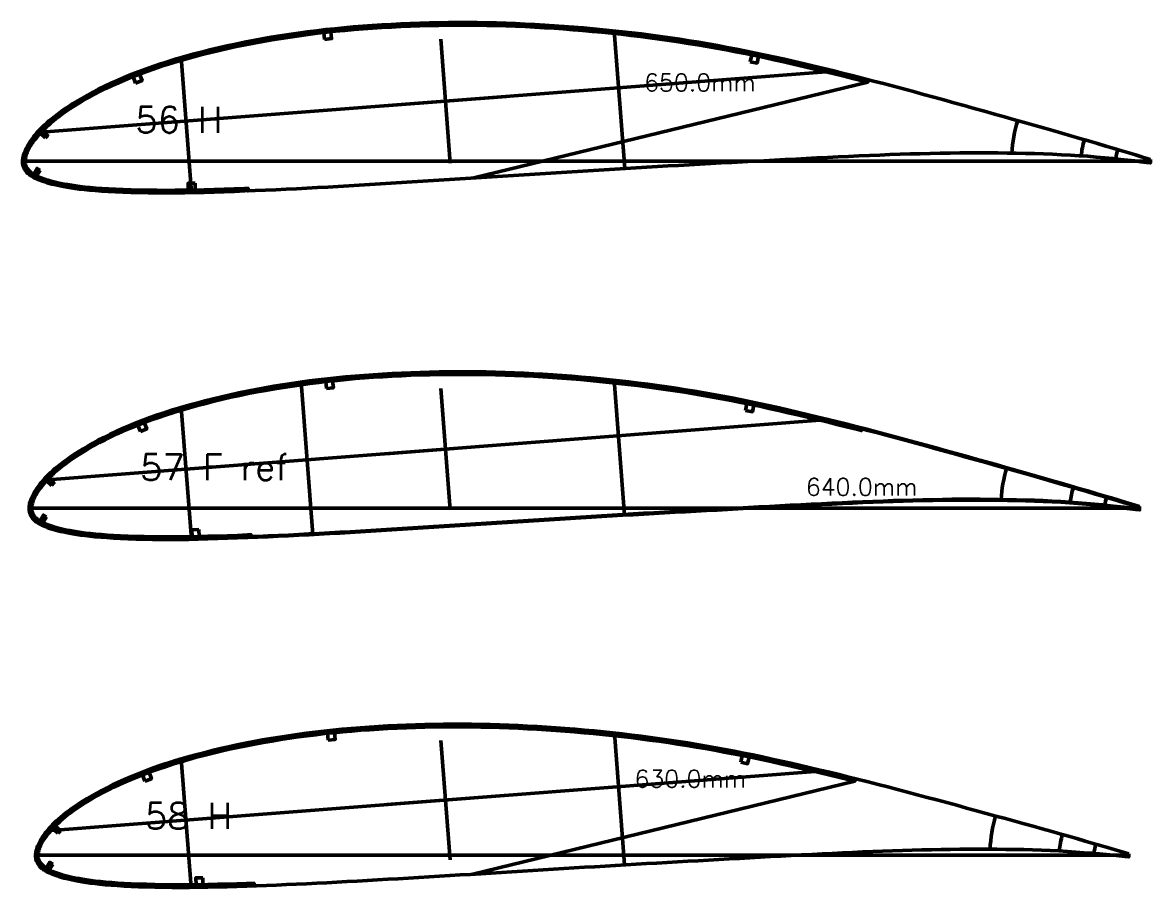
# Model space of a CAD drawing. Header units: metres. Extents: x -405 to 675, y -15418 to 133.
# Drawn here: x -244 to 406, y -11419 to -10920 of the extents above; entities that cross this region are included whole.
import ezdxf
from ezdxf.enums import TextEntityAlignment as Align

# ---------------------------------------------------------------- set-up
doc = ezdxf.new("R2010")
doc.units = ezdxf.units.M
for name, color, linetype, lineweight in [('FoilLayer', 7, 'Continuous', 50), ('RefFoilLayer', 7, 'Continuous', 50), ('StringerLayer', 7, 'Continuous', 50), ('SubLayer', 7, 'Continuous', 50), ('TextLayer', 7, 'Continuous', 50)]:
    doc.layers.add(name, color=color, linetype=linetype, lineweight=lineweight)
doc.styles.add('MSゴシック', font='romans')

msp = doc.modelspace()

# ---------------------------------------------------------------- linework, layer by layer
at = {"layer": 'FoilLayer'}
for p, q in [((243.37, -10954.5), (16.25, -11009.65)), ((235.89, -11357.31), (15.75, -11410.89))]:
    msp.add_line(p, q, dxfattribs=at)
for points in [[(406.25, -10999.02), (404.26, -10998.39), (401.06, -10997.42), (397.6, -10996.35), (393.83, -10995.21), (389.71, -10993.99), (385.28, -10992.68), (380.59, -10991.28), (375.69, -10989.83), (370.64, -10988.34), (365.54, -10986.85), (360.41, -10985.39), (355.21, -10983.87), (349.94, -10982.32), (344.58, -10980.79), (339.13, -10979.23), (333.6, -10977.68), (327.96, -10976.09), (322.23, -10974.48), (316.44, -10972.85), (310.6, -10971.22), (304.75, -10969.58), (298.89, -10967.94), (293.04, -10966.32), (287.18, -10964.7), (281.34, -10963.09), (275.5, -10961.49), (269.69, -10959.91), (263.9, -10958.35), (258.12, -10956.81), (252.35, -10955.29), (246.6, -10953.78), (243.75, -10953.05), (243.37, -10954.5), (240.49, -10953.75), (234.77, -10952.3), (229.06, -10950.86), (223.35, -10949.45), (217.65, -10948.07), (211.95, -10946.7), (206.26, -10945.35), (200.62, -10944.03), (195.02, -10942.74), (189.45, -10941.5), (183.91, -10940.29), (178.4, -10939.13), (172.89, -10938.01), (167.4, -10936.92), (161.91, -10935.87), (156.44, -10934.86), (150.97, -10933.89), (145.5, -10932.96), (140.02, -10932.07), (134.53, -10931.22), (129.04, -10930.4), (123.54, -10929.62), (118.03, -10928.88), (112.52, -10928.17), (107, -10927.5), (101.47, -10926.87), (95.92, -10926.27), (90.36, -10925.71), (84.8, -10925.18), (79.22, -10924.68), (73.66, -10924.22), (68.09, -10923.79), (62.53, -10923.4), (56.98, -10923.04), (51.43, -10922.73), (45.89, -10922.45), (40.36, -10922.21), (34.83, -10922.01), (29.3, -10921.84), (23.78, -10921.72), (18.27, -10921.64), (12.76, -10921.59), (7.25, -10921.59), (1.74, -10921.62), (-3.77, -10921.7), (-9.28, -10921.81), (-14.77, -10921.96), (-20.26, -10922.15), (-25.74, -10922.38), (-31.2, -10922.65), (-36.66, -10922.96), (-42.1, -10923.31), (-47.51, -10923.69), (-52.88, -10924.12), (-58.21, -10924.59), (-63.51, -10925.1), (-68.79, -10925.67), (-74.06, -10926.29), (-79.32, -10926.95), (-84.56, -10927.66), (-89.79, -10928.42), (-94.99, -10929.23), (-100.18, -10930.08), (-105.33, -10930.97), (-110.45, -10931.91), (-115.53, -10932.9), (-120.57, -10933.94), (-125.57, -10935.02), (-130.53, -10936.15), (-135.43, -10937.32), (-140.3, -10938.56), (-145.13, -10939.84), (-149.89, -10941.15), (-154.56, -10942.49), (-159.13, -10943.88), (-163.61, -10945.3), (-167.98, -10946.77), (-172.26, -10948.29), (-176.45, -10949.85), (-180.55, -10951.45), (-184.53, -10953.09), (-188.4, -10954.75), (-192.14, -10956.44), (-195.75, -10958.15), (-199.21, -10959.86), (-202.51, -10961.55), (-205.64, -10963.23), (-208.57, -10964.87), (-211.33, -10966.49), (-213.9, -10968.08), (-216.3, -10969.62), (-218.54, -10971.13), (-220.61, -10972.58), (-222.53, -10973.99), (-224.3, -10975.34), (-225.93, -10976.65), (-227.44, -10977.91), (-228.82, -10979.13), (-230.1, -10980.32), (-231.29, -10981.46), (-232.38, -10982.56), (-233.39, -10983.63), (-234.32, -10984.66), (-235.18, -10985.66), (-235.97, -10986.62), (-236.7, -10987.56), (-237.38, -10988.47), (-238, -10989.35), (-238.56, -10990.21), (-239.08, -10991.04), (-239.56, -10991.86), (-240.01, -10992.66), (-240.4, -10993.4), (-240.75, -10994.13), (-241.06, -10994.88), (-241.34, -10995.6), (-241.59, -10996.27), (-241.79, -10996.92), (-241.94, -10997.57), (-242.07, -10998.22), (-242.16, -10998.84), (-242.22, -10999.44), (-242.25, -11000.04), (-242.25, -11000.58), (-242.21, -11001.12), (-242.12, -11001.65), (-241.99, -11002.2), (-241.81, -11002.74), (-241.58, -11003.28), (-241.3, -11003.82), (-240.97, -11004.34), (-240.58, -11004.85), (-240.14, -11005.36), (-239.64, -11005.86), (-239.09, -11006.35), (-238.49, -11006.82), (-237.84, -11007.28), (-237.14, -11007.72), (-236.38, -11008.15), (-235.56, -11008.57), (-234.68, -11008.97), (-233.73, -11009.37), (-232.71, -11009.76), (-231.63, -11010.15), (-230.48, -11010.53), (-229.25, -11010.92), (-227.94, -11011.3), (-226.55, -11011.68), (-225.05, -11012.05), (-223.44, -11012.41), (-221.7, -11012.77), (-219.82, -11013.13), (-217.8, -11013.5), (-215.61, -11013.86), (-213.25, -11014.21), (-210.69, -11014.54), (-207.91, -11014.86), (-204.89, -11015.16), (-201.6, -11015.44), (-198.05, -11015.7), (-194.24, -11015.95), (-190.17, -11016.17), (-185.84, -11016.35), (-181.25, -11016.49), (-176.44, -11016.61), (-171.43, -11016.7), (-166.29, -11016.76), (-161.04, -11016.79), (-155.71, -11016.77), (-150.29, -11016.7), (-144.75, -11016.59), (-139.1, -11016.45), (-133.38, -11016.28), (-127.59, -11016.09), (-121.72, -11015.88), (-115.8, -11015.65), (-113.81, -11015.57), (-113.75, -11017.07), (-109.78, -11016.91), (-103.83, -11016.67), (-97.87, -11016.41), (-91.91, -11016.12), (-85.91, -11015.82), (-79.89, -11015.51), (-73.86, -11015.19), (-67.84, -11014.86), (-61.82, -11014.52), (-55.79, -11014.16), (-49.73, -11013.78), (-43.65, -11013.4), (-37.55, -11013.02), (-31.44, -11012.65), (-25.32, -11012.27), (-19.19, -11011.88), (-13.05, -11011.49), (-6.9, -11011.1), (-0.74, -11010.71), (5.41, -11010.33), (11.57, -11009.94), (17.71, -11009.56), (23.86, -11009.17), (30.01, -11008.78), (36.17, -11008.39), (42.32, -11008), (48.47, -11007.61), (54.63, -11007.23), (60.78, -11006.84), (66.93, -11006.45), (73.08, -11006.05), (79.22, -11005.66), (85.36, -11005.27), (91.49, -11004.89), (97.62, -11004.51), (103.75, -11004.14), (109.87, -11003.77), (115.99, -11003.41), (122.1, -11003.06), (128.21, -11002.71), (134.34, -11002.38), (140.48, -11002.04), (146.62, -11001.71), (152.77, -11001.37), (158.91, -11001.02), (165.05, -11000.68), (171.19, -11000.35), (177.33, -11000.02), (183.46, -10999.7), (189.59, -10999.37), (195.71, -10999.04), (201.82, -10998.72), (207.91, -10998.41), (214.01, -10998.11), (220.11, -10997.81), (226.2, -10997.52), (232.26, -10997.23), (238.29, -10996.95), (244.27, -10996.69), (250.22, -10996.45), (256.15, -10996.22), (262.02, -10996), (267.83, -10995.81), (273.62, -10995.66), (279.39, -10995.54), (285.14, -10995.43), (290.84, -10995.32), (296.43, -10995.22), (301.91, -10995.18), (307.38, -10995.2), (312.86, -10995.23), (318.27, -10995.25), (323.61, -10995.31), (328.93, -10995.43), (334.24, -10995.55), (339.49, -10995.64), (344.67, -10995.77), (349.82, -10995.99), (355.02, -10996.26), (360.18, -10996.52), (365.21, -10996.8), (370.14, -10997.18), (375.05, -10997.61), (379.87, -10998.06), (384.52, -10998.51), (388.96, -10998.97), (393.16, -10999.43), (397.09, -10999.87), (400.75, -11000.29), (404.12, -11000.7), (406.2, -11000.97)], [(399.86, -11199.47), (397.91, -11198.84), (394.76, -11197.89), (391.36, -11196.84), (387.64, -11195.71), (383.59, -11194.51), (379.22, -11193.22), (374.61, -11191.85), (369.78, -11190.42), (364.81, -11188.95), (359.8, -11187.49), (354.74, -11186.05), (349.61, -11184.55), (344.43, -11183.03), (339.15, -11181.51), (333.8, -11179.99), (328.35, -11178.46), (322.79, -11176.89), (317.15, -11175.31), (311.45, -11173.7), (305.7, -11172.1), (299.94, -11170.48), (294.17, -11168.87), (288.41, -11167.27), (282.65, -11165.67), (276.89, -11164.09), (271.14, -11162.52), (265.42, -11160.96), (259.72, -11159.42), (254.03, -11157.91), (248.36, -11156.41), (242.69, -11154.93), (239.89, -11154.2), (239.62, -11155.22), (236.78, -11154.49), (231.15, -11153.05), (225.53, -11151.64), (219.91, -11150.25), (214.3, -11148.89), (208.68, -11147.54), (203.09, -11146.21), (197.53, -11144.91), (192.01, -11143.65), (186.53, -11142.42), (181.08, -11141.24), (175.65, -11140.09), (170.23, -11138.98), (164.82, -11137.91), (159.42, -11136.88), (154.03, -11135.88), (148.64, -11134.93), (143.25, -11134.01), (137.86, -11133.14), (132.46, -11132.3), (127.05, -11131.49), (121.64, -11130.73), (116.21, -11129.99), (110.79, -11129.3), (105.35, -11128.64), (99.91, -11128.02), (94.45, -11127.43), (88.97, -11126.87), (83.49, -11126.35), (78, -11125.86), (72.52, -11125.41), (67.04, -11124.99), (61.57, -11124.6), (56.1, -11124.25), (50.64, -11123.94), (45.18, -11123.67), (39.73, -11123.43), (34.29, -11123.23), (28.85, -11123.07), (23.42, -11122.95), (17.99, -11122.86), (12.56, -11122.82), (7.14, -11122.82), (1.71, -11122.85), (-3.71, -11122.93), (-9.13, -11123.04), (-14.55, -11123.18), (-19.95, -11123.37), (-25.34, -11123.6), (-30.72, -11123.86), (-36.09, -11124.17), (-41.45, -11124.51), (-46.77, -11124.89), (-52.06, -11125.31), (-57.31, -11125.77), (-62.53, -11126.28), (-67.73, -11126.84), (-72.92, -11127.44), (-78.1, -11128.1), (-83.26, -11128.8), (-88.4, -11129.55), (-93.53, -11130.34), (-98.63, -11131.17), (-103.7, -11132.06), (-108.74, -11132.98), (-113.75, -11133.95), (-118.71, -11134.97), (-123.63, -11136.04), (-128.51, -11137.15), (-133.34, -11138.31), (-138.13, -11139.53), (-142.89, -11140.79), (-147.58, -11142.08), (-152.18, -11143.4), (-156.68, -11144.76), (-161.08, -11146.16), (-165.39, -11147.61), (-169.61, -11149.1), (-173.73, -11150.64), (-177.76, -11152.22), (-181.68, -11153.83), (-185.49, -11155.47), (-189.17, -11157.14), (-192.73, -11158.82), (-196.14, -11160.5), (-199.39, -11162.17), (-202.46, -11163.81), (-205.35, -11165.43), (-208.06, -11167.03), (-210.6, -11168.59), (-212.96, -11170.11), (-215.16, -11171.59), (-217.2, -11173.02), (-219.09, -11174.41), (-220.84, -11175.74), (-222.44, -11177.02), (-223.92, -11178.27), (-225.29, -11179.47), (-226.55, -11180.64), (-227.71, -11181.76), (-228.79, -11182.85), (-229.78, -11183.9), (-230.7, -11184.91), (-231.55, -11185.89), (-232.32, -11186.84), (-233.04, -11187.76), (-233.71, -11188.66), (-234.32, -11189.53), (-234.87, -11190.37), (-235.39, -11191.19), (-235.86, -11192), (-236.3, -11192.78), (-236.68, -11193.51), (-237.02, -11194.23), (-237.33, -11194.96), (-237.61, -11195.68), (-237.85, -11196.34), (-238.04, -11196.97), (-238.2, -11197.61), (-238.32, -11198.25), (-238.41, -11198.86), (-238.47, -11199.45), (-238.5, -11200.04), (-238.5, -11200.57), (-238.46, -11201.1), (-238.38, -11201.62), (-238.25, -11202.15), (-238.07, -11202.69), (-237.84, -11203.22), (-237.56, -11203.75), (-237.24, -11204.26), (-236.86, -11204.76), (-236.43, -11205.26), (-235.94, -11205.75), (-235.4, -11206.23), (-234.81, -11206.7), (-234.17, -11207.15), (-233.48, -11207.58), (-232.73, -11208.01), (-231.93, -11208.41), (-231.06, -11208.81), (-230.12, -11209.2), (-229.13, -11209.59), (-228.06, -11209.97), (-226.93, -11210.35), (-225.72, -11210.73), (-224.43, -11211.1), (-223.06, -11211.47), (-221.59, -11211.84), (-220, -11212.2), (-218.28, -11212.55), (-216.44, -11212.91), (-214.44, -11213.27), (-212.29, -11213.62), (-209.96, -11213.97), (-207.44, -11214.3), (-204.71, -11214.61), (-201.73, -11214.9), (-198.5, -11215.18), (-195, -11215.44), (-191.25, -11215.68), (-187.24, -11215.9), (-182.98, -11216.07), (-178.47, -11216.22), (-173.72, -11216.33), (-168.79, -11216.42), (-163.73, -11216.48), (-158.56, -11216.51), (-153.32, -11216.49), (-147.98, -11216.42), (-142.52, -11216.31), (-136.96, -11216.17), (-131.33, -11216.01), (-125.63, -11215.82), (-119.85, -11215.61), (-114.02, -11215.39), (-112.06, -11215.31), (-112.02, -11216.36), (-108.11, -11216.2), (-102.25, -11215.96), (-96.39, -11215.71), (-90.52, -11215.42), (-84.61, -11215.13), (-78.69, -11214.82), (-72.75, -11214.5), (-66.82, -11214.18), (-60.89, -11213.85), (-54.96, -11213.49), (-49, -11213.12), (-43.01, -11212.74), (-37, -11212.37), (-30.99, -11212), (-24.96, -11211.63), (-18.93, -11211.25), (-12.87, -11210.86), (-6.82, -11210.48), (-0.76, -11210.1), (5.3, -11209.72), (11.36, -11209.34), (17.41, -11208.96), (23.47, -11208.58), (29.52, -11208.19), (35.58, -11207.81), (41.64, -11207.43), (47.7, -11207.05), (53.76, -11206.67), (59.81, -11206.28), (65.87, -11205.9), (71.93, -11205.51), (77.98, -11205.12), (84.02, -11204.74), (90.06, -11204.36), (96.09, -11203.99), (102.13, -11203.63), (108.16, -11203.26), (114.18, -11202.91), (120.19, -11202.56), (126.21, -11202.22), (132.25, -11201.89), (138.29, -11201.56), (144.34, -11201.23), (150.39, -11200.9), (156.44, -11200.56), (162.49, -11200.22), (168.53, -11199.9), (174.57, -11199.57), (180.62, -11199.25), (186.65, -11198.93), (192.68, -11198.6), (198.69, -11198.29), (204.69, -11197.98), (210.69, -11197.69), (216.7, -11197.4), (222.7, -11197.11), (228.67, -11196.82), (234.6, -11196.55), (240.49, -11196.29), (246.35, -11196.05), (252.19, -11195.82), (257.98, -11195.61), (263.7, -11195.43), (269.4, -11195.28), (275.08, -11195.16), (280.75, -11195.05), (286.36, -11194.94), (291.87, -11194.84), (297.27, -11194.8), (302.66, -11194.83), (308.05, -11194.85), (313.38, -11194.87), (318.64, -11194.93), (323.88, -11195.05), (329.11, -11195.17), (334.28, -11195.26), (339.38, -11195.39), (344.46, -11195.6), (349.58, -11195.87), (354.66, -11196.12), (359.63, -11196.4), (364.49, -11196.78), (369.32, -11197.2), (374.07, -11197.65), (378.66, -11198.08), (383.02, -11198.53), (387.16, -11198.99), (391.03, -11199.42), (394.64, -11199.84), (397.96, -11200.24), (400.01, -11200.51)], [(393.75, -11399.11), (391.8, -11398.51), (388.66, -11397.6), (385.27, -11396.58), (381.57, -11395.49), (377.54, -11394.34), (373.22, -11393.1), (368.65, -11391.77), (363.86, -11390.4), (358.94, -11388.98), (353.96, -11387.57), (348.93, -11386.18), (343.83, -11384.74), (338.67, -11383.27), (333.43, -11381.81), (328.1, -11380.34), (322.7, -11378.86), (317.2, -11377.36), (311.62, -11375.83), (305.98, -11374.29), (300.31, -11372.75), (294.62, -11371.2), (288.92, -11369.66), (283.23, -11368.12), (277.54, -11366.6), (271.85, -11365.08), (266.17, -11363.57), (260.51, -11362.07), (254.87, -11360.6), (249.25, -11359.15), (243.63, -11357.72), (238.02, -11356.3), (236.25, -11355.86), (235.89, -11357.31), (232.06, -11356.36), (226.49, -11354.98), (220.92, -11353.62), (215.35, -11352.3), (209.79, -11350.99), (204.23, -11349.7), (198.68, -11348.43), (193.17, -11347.19), (187.69, -11345.97), (182.25, -11344.8), (176.83, -11343.66), (171.43, -11342.57), (166.04, -11341.5), (160.65, -11340.48), (155.28, -11339.48), (149.92, -11338.53), (144.56, -11337.61), (139.2, -11336.73), (133.83, -11335.89), (128.46, -11335.08), (123.08, -11334.31), (117.7, -11333.57), (112.31, -11332.86), (106.92, -11332.19), (101.52, -11331.56), (96.11, -11330.96), (90.69, -11330.39), (85.25, -11329.85), (79.82, -11329.35), (74.37, -11328.87), (68.94, -11328.43), (63.5, -11328.03), (58.07, -11327.66), (52.65, -11327.32), (47.24, -11327.02), (41.84, -11326.75), (36.44, -11326.52), (31.05, -11326.33), (25.67, -11326.17), (20.3, -11326.06), (14.93, -11325.98), (9.56, -11325.93), (4.2, -11325.93), (-1.16, -11325.97), (-6.52, -11326.04), (-11.87, -11326.15), (-17.22, -11326.29), (-22.55, -11326.48), (-27.87, -11326.7), (-33.18, -11326.96), (-38.48, -11327.26), (-43.76, -11327.6), (-49.02, -11327.97), (-54.24, -11328.39), (-59.42, -11328.84), (-64.57, -11329.34), (-69.7, -11329.89), (-74.82, -11330.48), (-79.92, -11331.12), (-85.01, -11331.81), (-90.07, -11332.54), (-95.11, -11333.31), (-100.13, -11334.14), (-105.11, -11335), (-110.06, -11335.91), (-114.97, -11336.86), (-119.83, -11337.85), (-124.65, -11338.89), (-129.42, -11339.98), (-134.13, -11341.12), (-138.8, -11342.3), (-143.42, -11343.52), (-147.97, -11344.78), (-152.43, -11346.06), (-156.77, -11347.37), (-161.02, -11348.73), (-165.17, -11350.13), (-169.21, -11351.56), (-173.16, -11353.03), (-177.01, -11354.54), (-180.75, -11356.07), (-184.37, -11357.63), (-187.87, -11359.2), (-191.24, -11360.79), (-194.46, -11362.38), (-197.53, -11363.96), (-200.43, -11365.51), (-203.17, -11367.04), (-205.73, -11368.54), (-208.12, -11370.01), (-210.36, -11371.45), (-212.44, -11372.84), (-214.38, -11374.19), (-216.17, -11375.5), (-217.82, -11376.76), (-219.35, -11377.97), (-220.76, -11379.15), (-222.07, -11380.29), (-223.27, -11381.4), (-224.39, -11382.47), (-225.42, -11383.5), (-226.37, -11384.5), (-227.26, -11385.47), (-228.07, -11386.41), (-228.82, -11387.32), (-229.52, -11388.21), (-230.16, -11389.07), (-230.75, -11389.91), (-231.29, -11390.72), (-231.78, -11391.52), (-232.24, -11392.3), (-232.67, -11393.06), (-233.04, -11393.78), (-233.37, -11394.47), (-233.67, -11395.18), (-233.93, -11395.88), (-234.16, -11396.53), (-234.34, -11397.15), (-234.49, -11397.78), (-234.6, -11398.4), (-234.68, -11398.99), (-234.73, -11399.58), (-234.75, -11400.18), (-234.74, -11400.69), (-234.7, -11401.22), (-234.61, -11401.74), (-234.48, -11402.27), (-234.29, -11402.8), (-234.06, -11403.33), (-233.78, -11403.85), (-233.45, -11404.37), (-233.08, -11404.87), (-232.64, -11405.37), (-232.15, -11405.86), (-231.62, -11406.33), (-231.03, -11406.8), (-230.4, -11407.26), (-229.72, -11407.69), (-228.99, -11408.12), (-228.19, -11408.53), (-227.34, -11408.93), (-226.43, -11409.33), (-225.45, -11409.72), (-224.41, -11410.1), (-223.3, -11410.49), (-222.12, -11410.87), (-220.87, -11411.26), (-219.53, -11411.63), (-218.1, -11412), (-216.56, -11412.37), (-214.9, -11412.73), (-213.12, -11413.09), (-211.19, -11413.46), (-209.12, -11413.82), (-206.88, -11414.17), (-204.47, -11414.51), (-201.85, -11414.83), (-199, -11415.14), (-195.91, -11415.43), (-192.57, -11415.71), (-188.99, -11415.97), (-185.17, -11416.21), (-181.11, -11416.41), (-176.8, -11416.58), (-172.28, -11416.72), (-167.57, -11416.84), (-162.72, -11416.93), (-157.76, -11417), (-152.71, -11417.02), (-147.56, -11417), (-142.29, -11416.93), (-136.91, -11416.84), (-131.45, -11416.72), (-125.91, -11416.58), (-120.3, -11416.41), (-114.62, -11416.24), (-110.3, -11416.1), (-110.25, -11417.6), (-108.86, -11417.55), (-103.14, -11417.35), (-97.41, -11417.13), (-91.66, -11416.89), (-85.88, -11416.63), (-80.08, -11416.36), (-74.25, -11416.08), (-68.43, -11415.8), (-62.61, -11415.49), (-56.78, -11415.17), (-50.92, -11414.84), (-45.04, -11414.5), (-39.13, -11414.16), (-33.22, -11413.82), (-27.29, -11413.47), (-21.35, -11413.12), (-15.4, -11412.76), (-9.44, -11412.4), (-3.47, -11412.04), (2.5, -11411.69), (8.46, -11411.33), (14.43, -11410.97), (20.4, -11410.61), (26.37, -11410.24), (32.34, -11409.88), (38.31, -11409.51), (44.28, -11409.15), (50.25, -11408.78), (56.22, -11408.42), (62.19, -11408.04), (68.15, -11407.67), (74.11, -11407.29), (80.07, -11406.92), (86.02, -11406.55), (91.98, -11406.19), (97.93, -11405.83), (103.88, -11405.48), (109.82, -11405.13), (115.76, -11404.78), (121.7, -11404.44), (127.65, -11404.11), (133.62, -11403.78), (139.59, -11403.45), (145.56, -11403.11), (151.53, -11402.77), (157.5, -11402.43), (163.46, -11402.09), (169.43, -11401.77), (175.4, -11401.44), (181.36, -11401.11), (187.31, -11400.77), (193.25, -11400.44), (199.18, -11400.13), (205.11, -11399.82), (211.05, -11399.52), (216.98, -11399.22), (222.89, -11398.91), (228.75, -11398.62), (234.59, -11398.34), (240.4, -11398.08), (246.19, -11397.84), (251.92, -11397.6), (257.61, -11397.39), (263.27, -11397.21), (268.92, -11397.05), (274.56, -11396.91), (280.15, -11396.77), (285.64, -11396.64), (291.04, -11396.56), (296.42, -11396.53), (301.81, -11396.51), (307.15, -11396.48), (312.42, -11396.49), (317.68, -11396.55), (322.92, -11396.62), (328.11, -11396.65), (333.23, -11396.73), (338.32, -11396.88), (343.45, -11397.08), (348.54, -11397.27), (353.5, -11397.49), (358.37, -11397.79), (363.2, -11398.13), (367.93, -11398.5), (372.49, -11398.86), (376.84, -11399.24), (380.95, -11399.62), (384.8, -11399.98), (388.38, -11400.34), (391.67, -11400.68), (393.71, -11400.91)]]:
    msp.add_lwpolyline(points, close=True, dxfattribs=at)
at = {"layer": 'RefFoilLayer'}
for points in [[(406.25, -10999.02), (404.26, -10998.39), (401.06, -10997.42), (397.6, -10996.35), (393.83, -10995.21), (389.71, -10993.99), (385.28, -10992.68), (380.59, -10991.28), (375.69, -10989.83), (370.64, -10988.34), (365.54, -10986.85), (360.41, -10985.39), (355.21, -10983.87), (349.94, -10982.32), (344.58, -10980.79), (339.13, -10979.23), (333.6, -10977.68), (327.96, -10976.09), (322.23, -10974.48), (316.44, -10972.85), (310.6, -10971.22), (304.75, -10969.58), (298.89, -10967.94), (293.04, -10966.32), (287.18, -10964.7), (281.34, -10963.09), (275.5, -10961.49), (269.69, -10959.91), (263.9, -10958.35), (258.12, -10956.81), (252.35, -10955.29), (246.6, -10953.78), (240.86, -10952.3), (235.13, -10950.84), (229.42, -10949.41), (223.71, -10948), (218, -10946.61), (212.29, -10945.24), (206.61, -10943.89), (200.95, -10942.57), (195.34, -10941.28), (189.77, -10940.03), (184.22, -10938.83), (178.7, -10937.66), (173.18, -10936.53), (167.68, -10935.44), (162.18, -10934.39), (156.7, -10933.38), (151.22, -10932.41), (145.74, -10931.48), (140.25, -10930.59), (134.75, -10929.73), (129.25, -10928.91), (123.74, -10928.13), (118.22, -10927.39), (112.7, -10926.68), (107.17, -10926.01), (101.63, -10925.38), (96.08, -10924.78), (90.51, -10924.21), (84.93, -10923.68), (79.35, -10923.19), (73.77, -10922.72), (68.19, -10922.29), (62.62, -10921.9), (57.06, -10921.55), (51.51, -10921.23), (45.96, -10920.95), (40.41, -10920.71), (34.87, -10920.51), (29.34, -10920.34), (23.81, -10920.22), (18.28, -10920.14), (12.76, -10920.09), (7.24, -10920.09), (1.72, -10920.12), (-3.8, -10920.2), (-9.32, -10920.31), (-14.83, -10920.46), (-20.32, -10920.65), (-25.81, -10920.88), (-31.29, -10921.15), (-36.75, -10921.46), (-42.2, -10921.81), (-47.62, -10922.2), (-53.01, -10922.62), (-58.36, -10923.09), (-63.67, -10923.61), (-68.96, -10924.18), (-74.25, -10924.8), (-79.52, -10925.47), (-84.78, -10926.18), (-90.02, -10926.94), (-95.24, -10927.75), (-100.43, -10928.6), (-105.6, -10929.5), (-110.73, -10930.44), (-115.83, -10931.43), (-120.89, -10932.47), (-125.91, -10933.55), (-130.88, -10934.69), (-135.8, -10935.87), (-140.68, -10937.11), (-145.53, -10938.39), (-150.31, -10939.71), (-155, -10941.06), (-159.59, -10942.45), (-164.08, -10943.88), (-168.48, -10945.36), (-172.79, -10946.88), (-177, -10948.45), (-181.12, -10950.06), (-185.12, -10951.71), (-189.02, -10953.39), (-192.78, -10955.09), (-196.41, -10956.81), (-199.9, -10958.53), (-203.22, -10960.23), (-206.37, -10961.92), (-209.33, -10963.58), (-212.11, -10965.21), (-214.72, -10966.82), (-217.14, -10968.38), (-219.4, -10969.9), (-221.5, -10971.37), (-223.44, -10972.8), (-225.24, -10974.17), (-226.9, -10975.5), (-228.43, -10976.78), (-229.84, -10978.03), (-231.15, -10979.24), (-232.35, -10980.4), (-233.47, -10981.53), (-234.5, -10982.62), (-235.46, -10983.68), (-236.34, -10984.71), (-237.16, -10985.7), (-237.91, -10986.67), (-238.6, -10987.61), (-239.25, -10988.52), (-239.84, -10989.41), (-240.38, -10990.28), (-240.87, -10991.13), (-241.33, -10991.96), (-241.76, -10992.76), (-242.13, -10993.55), (-242.46, -10994.33), (-242.75, -10995.09), (-243.02, -10995.84), (-243.25, -10996.57), (-243.42, -10997.29), (-243.55, -10998), (-243.65, -10998.69), (-243.72, -10999.37), (-243.75, -11000.04), (-243.74, -11000.7), (-243.69, -11001.36), (-243.58, -11002.02), (-243.41, -11002.69), (-243.18, -11003.34), (-242.9, -11003.99), (-242.56, -11004.63), (-242.16, -11005.25), (-241.71, -11005.85), (-241.19, -11006.43), (-240.63, -11006.99), (-240.02, -11007.53), (-239.35, -11008.05), (-238.64, -11008.55), (-237.87, -11009.03), (-237.06, -11009.49), (-236.18, -11009.93), (-235.25, -11010.36), (-234.27, -11010.77), (-233.22, -11011.17), (-232.11, -11011.57), (-230.93, -11011.96), (-229.67, -11012.36), (-228.34, -11012.75), (-226.91, -11013.13), (-225.38, -11013.51), (-223.74, -11013.88), (-221.98, -11014.25), (-220.09, -11014.61), (-218.04, -11014.98), (-215.83, -11015.34), (-213.44, -11015.7), (-210.86, -11016.03), (-208.06, -11016.35), (-205.02, -11016.65), (-201.72, -11016.93), (-198.15, -11017.2), (-194.32, -11017.45), (-190.23, -11017.67), (-185.89, -11017.85), (-181.29, -11017.99), (-176.47, -11018.11), (-171.45, -11018.2), (-166.29, -11018.26), (-161.04, -11018.29), (-155.69, -11018.27), (-150.26, -11018.2), (-144.71, -11018.09), (-139.06, -11017.95), (-133.33, -11017.78), (-127.54, -11017.59), (-121.66, -11017.37), (-115.74, -11017.15), (-109.78, -11016.91), (-103.83, -11016.67), (-97.87, -11016.41), (-91.91, -11016.12), (-85.91, -11015.82), (-79.89, -11015.51), (-73.86, -11015.19), (-67.84, -11014.86), (-61.82, -11014.52), (-55.79, -11014.16), (-49.73, -11013.78), (-43.65, -11013.4), (-37.55, -11013.02), (-31.44, -11012.65), (-25.32, -11012.27), (-19.19, -11011.88), (-13.05, -11011.49), (-6.9, -11011.1), (-0.74, -11010.71), (5.41, -11010.33), (11.57, -11009.94), (17.71, -11009.56), (23.86, -11009.17), (30.01, -11008.78), (36.17, -11008.39), (42.32, -11008), (48.47, -11007.61), (54.63, -11007.23), (60.78, -11006.84), (66.93, -11006.45), (73.08, -11006.05), (79.22, -11005.66), (85.36, -11005.27), (91.49, -11004.89), (97.62, -11004.51), (103.75, -11004.14), (109.87, -11003.77), (115.99, -11003.41), (122.1, -11003.06), (128.21, -11002.71), (134.34, -11002.38), (140.48, -11002.04), (146.62, -11001.71), (152.77, -11001.37), (158.91, -11001.02), (165.05, -11000.68), (171.19, -11000.35), (177.33, -11000.02), (183.46, -10999.7), (189.59, -10999.37), (195.71, -10999.04), (201.82, -10998.72), (207.91, -10998.41), (214.01, -10998.11), (220.11, -10997.81), (226.2, -10997.52), (232.26, -10997.23), (238.29, -10996.95), (244.27, -10996.69), (250.22, -10996.45), (256.15, -10996.22), (262.02, -10996), (267.83, -10995.81), (273.62, -10995.66), (279.39, -10995.54), (285.14, -10995.43), (290.84, -10995.32), (296.43, -10995.22), (301.91, -10995.18), (307.38, -10995.2), (312.86, -10995.23), (318.27, -10995.25), (323.61, -10995.31), (328.93, -10995.43), (334.24, -10995.55), (339.49, -10995.64), (344.67, -10995.77), (349.82, -10995.99), (355.02, -10996.26), (360.18, -10996.52), (365.21, -10996.8), (370.14, -10997.18), (375.05, -10997.61), (379.87, -10998.06), (384.52, -10998.51), (388.96, -10998.97), (393.16, -10999.43), (397.09, -10999.87), (400.75, -11000.29), (404.12, -11000.7), (406.2, -11000.97)], [(400, -11199.04), (398.04, -11198.41), (394.89, -11197.46), (391.49, -11196.41), (387.77, -11195.28), (383.71, -11194.08), (379.35, -11192.79), (374.74, -11191.42), (369.91, -11189.99), (364.94, -11188.52), (359.92, -11187.06), (354.87, -11185.62), (349.74, -11184.12), (344.55, -11182.59), (339.28, -11181.08), (333.92, -11179.55), (328.47, -11178.02), (322.92, -11176.46), (317.27, -11174.87), (311.57, -11173.27), (305.82, -11171.66), (300.06, -11170.05), (294.29, -11168.44), (288.53, -11166.83), (282.77, -11165.24), (277.01, -11163.66), (271.26, -11162.08), (265.54, -11160.53), (259.84, -11158.99), (254.15, -11157.47), (248.47, -11155.97), (242.8, -11154.49), (237.15, -11153.03), (231.52, -11151.6), (225.89, -11150.18), (220.27, -11148.8), (214.65, -11147.43), (209.03, -11146.08), (203.43, -11144.75), (197.86, -11143.45), (192.34, -11142.18), (186.85, -11140.96), (181.39, -11139.77), (175.95, -11138.62), (170.52, -11137.51), (165.1, -11136.44), (159.69, -11135.4), (154.29, -11134.41), (148.89, -11133.45), (143.5, -11132.53), (138.09, -11131.66), (132.68, -11130.81), (127.26, -11130.01), (121.84, -11129.24), (116.4, -11128.5), (110.97, -11127.81), (105.52, -11127.15), (100.07, -11126.52), (94.6, -11125.94), (89.11, -11125.38), (83.62, -11124.86), (78.13, -11124.37), (72.64, -11123.91), (67.15, -11123.49), (61.66, -11123.1), (56.18, -11122.75), (50.71, -11122.44), (45.25, -11122.17), (39.79, -11121.93), (34.33, -11121.73), (28.88, -11121.57), (23.44, -11121.45), (18, -11121.36), (12.56, -11121.32), (7.13, -11121.32), (1.69, -11121.35), (-3.74, -11121.43), (-9.17, -11121.54), (-14.6, -11121.69), (-20.01, -11121.87), (-25.41, -11122.1), (-30.81, -11122.37), (-36.19, -11122.67), (-41.55, -11123.02), (-46.89, -11123.4), (-52.19, -11123.81), (-57.46, -11124.28), (-62.69, -11124.79), (-67.9, -11125.35), (-73.11, -11125.96), (-78.3, -11126.61), (-83.48, -11127.31), (-88.63, -11128.06), (-93.77, -11128.86), (-98.89, -11129.7), (-103.97, -11130.58), (-109.03, -11131.51), (-114.05, -11132.49), (-119.03, -11133.51), (-123.97, -11134.58), (-128.86, -11135.69), (-133.71, -11136.86), (-138.52, -11138.08), (-143.29, -11139.34), (-147.99, -11140.64), (-152.61, -11141.97), (-157.13, -11143.33), (-161.56, -11144.74), (-165.89, -11146.2), (-170.13, -11147.7), (-174.28, -11149.25), (-178.33, -11150.83), (-182.28, -11152.45), (-186.11, -11154.1), (-189.82, -11155.78), (-193.39, -11157.47), (-196.82, -11159.16), (-200.1, -11160.84), (-203.19, -11162.51), (-206.11, -11164.14), (-208.85, -11165.75), (-211.41, -11167.33), (-213.8, -11168.87), (-216.03, -11170.36), (-218.09, -11171.81), (-220, -11173.22), (-221.77, -11174.57), (-223.41, -11175.88), (-224.92, -11177.14), (-226.31, -11178.37), (-227.59, -11179.56), (-228.78, -11180.71), (-229.88, -11181.82), (-230.9, -11182.89), (-231.84, -11183.93), (-232.71, -11184.94), (-233.51, -11185.92), (-234.25, -11186.87), (-234.93, -11187.8), (-235.57, -11188.7), (-236.15, -11189.58), (-236.68, -11190.43), (-237.17, -11191.27), (-237.62, -11192.08), (-238.04, -11192.87), (-238.41, -11193.65), (-238.73, -11194.42), (-239.02, -11195.17), (-239.28, -11195.9), (-239.5, -11196.62), (-239.67, -11197.33), (-239.8, -11198.03), (-239.91, -11198.71), (-239.97, -11199.38), (-240, -11200.04), (-239.99, -11200.69), (-239.94, -11201.34), (-239.83, -11201.99), (-239.66, -11202.64), (-239.44, -11203.29), (-239.16, -11203.93), (-238.83, -11204.56), (-238.44, -11205.17), (-237.99, -11205.76), (-237.48, -11206.33), (-236.93, -11206.88), (-236.32, -11207.41), (-235.67, -11207.92), (-234.97, -11208.42), (-234.21, -11208.89), (-233.41, -11209.35), (-232.55, -11209.78), (-231.63, -11210.2), (-230.66, -11210.6), (-229.63, -11211), (-228.54, -11211.39), (-227.38, -11211.78), (-226.14, -11212.17), (-224.82, -11212.55), (-223.42, -11212.93), (-221.92, -11213.3), (-220.3, -11213.67), (-218.57, -11214.03), (-216.7, -11214.39), (-214.69, -11214.75), (-212.51, -11215.1), (-210.16, -11215.45), (-207.61, -11215.79), (-204.86, -11216.1), (-201.86, -11216.4), (-198.61, -11216.67), (-195.1, -11216.94), (-191.33, -11217.18), (-187.3, -11217.4), (-183.03, -11217.57), (-178.5, -11217.72), (-173.75, -11217.83), (-168.81, -11217.92), (-163.74, -11217.98), (-158.56, -11218.01), (-153.3, -11217.99), (-147.95, -11217.92), (-142.48, -11217.81), (-136.92, -11217.67), (-131.28, -11217.51), (-125.57, -11217.32), (-119.79, -11217.11), (-113.96, -11216.88), (-108.1, -11216.65), (-102.23, -11216.41), (-96.37, -11216.15), (-90.49, -11215.87), (-84.59, -11215.58), (-78.66, -11215.27), (-72.72, -11214.95), (-66.79, -11214.63), (-60.87, -11214.29), (-54.93, -11213.94), (-48.97, -11213.57), (-42.98, -11213.19), (-36.98, -11212.82), (-30.96, -11212.45), (-24.93, -11212.08), (-18.9, -11211.7), (-12.85, -11211.31), (-6.79, -11210.93), (-0.73, -11210.55), (5.33, -11210.17), (11.39, -11209.79), (17.44, -11209.41), (23.5, -11209.03), (29.55, -11208.64), (35.61, -11208.26), (41.67, -11207.87), (47.73, -11207.5), (53.79, -11207.12), (59.84, -11206.73), (65.9, -11206.35), (71.95, -11205.96), (78, -11205.57), (84.05, -11205.19), (90.08, -11204.81), (96.12, -11204.44), (102.15, -11204.07), (108.18, -11203.71), (114.2, -11203.36), (120.22, -11203.01), (126.24, -11202.67), (132.27, -11202.34), (138.32, -11202.01), (144.37, -11201.68), (150.41, -11201.34), (156.47, -11201.01), (162.51, -11200.67), (168.55, -11200.35), (174.6, -11200.02), (180.64, -11199.7), (186.68, -11199.38), (192.7, -11199.05), (198.71, -11198.74), (204.71, -11198.43), (210.71, -11198.14), (216.72, -11197.85), (222.72, -11197.56), (228.69, -11197.27), (234.62, -11197), (240.51, -11196.74), (246.37, -11196.5), (252.21, -11196.27), (257.99, -11196.06), (263.71, -11195.88), (269.41, -11195.73), (275.09, -11195.61), (280.75, -11195.5), (286.37, -11195.39), (291.87, -11195.29), (297.27, -11195.25), (302.66, -11195.28), (308.04, -11195.3), (313.37, -11195.32), (318.63, -11195.38), (323.87, -11195.5), (329.1, -11195.62), (334.27, -11195.71), (339.37, -11195.84), (344.44, -11196.05), (349.55, -11196.31), (354.64, -11196.57), (359.59, -11196.85), (364.45, -11197.22), (369.28, -11197.65), (374.02, -11198.09), (378.61, -11198.53), (382.97, -11198.98), (387.11, -11199.44), (390.98, -11199.87), (394.59, -11200.29), (397.9, -11200.69), (399.96, -11200.96)], [(393.75, -11399.11), (391.8, -11398.51), (388.66, -11397.6), (385.27, -11396.58), (381.57, -11395.49), (377.54, -11394.34), (373.22, -11393.1), (368.65, -11391.77), (363.86, -11390.4), (358.94, -11388.98), (353.96, -11387.57), (348.93, -11386.18), (343.83, -11384.74), (338.67, -11383.27), (333.43, -11381.81), (328.1, -11380.34), (322.7, -11378.86), (317.2, -11377.36), (311.62, -11375.83), (305.98, -11374.29), (300.31, -11372.75), (294.62, -11371.2), (288.92, -11369.66), (283.23, -11368.12), (277.54, -11366.6), (271.85, -11365.08), (266.17, -11363.57), (260.51, -11362.07), (254.87, -11360.6), (249.25, -11359.15), (243.63, -11357.72), (238.02, -11356.3), (232.42, -11354.9), (226.84, -11353.52), (221.27, -11352.17), (215.7, -11350.84), (210.13, -11349.53), (204.56, -11348.24), (199.01, -11346.97), (193.49, -11345.72), (188.01, -11344.51), (182.56, -11343.33), (177.13, -11342.19), (171.72, -11341.1), (166.32, -11340.03), (160.93, -11339), (155.55, -11338.01), (150.17, -11337.05), (144.8, -11336.13), (139.43, -11335.25), (134.06, -11334.41), (128.68, -11333.6), (123.29, -11332.82), (117.89, -11332.08), (112.5, -11331.37), (107.09, -11330.7), (101.68, -11330.07), (96.27, -11329.46), (90.84, -11328.89), (85.39, -11328.36), (79.94, -11327.85), (74.5, -11327.38), (69.05, -11326.94), (63.61, -11326.53), (58.17, -11326.16), (52.74, -11325.82), (47.32, -11325.52), (41.9, -11325.25), (36.49, -11325.02), (31.1, -11324.83), (25.7, -11324.67), (20.32, -11324.56), (14.94, -11324.48), (9.56, -11324.43), (4.19, -11324.43), (-1.18, -11324.47), (-6.55, -11324.54), (-11.91, -11324.65), (-17.27, -11324.8), (-22.61, -11324.98), (-27.95, -11325.2), (-33.27, -11325.47), (-38.58, -11325.77), (-43.87, -11326.11), (-49.14, -11326.48), (-54.37, -11326.89), (-59.57, -11327.35), (-64.73, -11327.85), (-69.87, -11328.4), (-75, -11329), (-80.12, -11329.64), (-85.22, -11330.32), (-90.3, -11331.06), (-95.36, -11331.83), (-100.39, -11332.66), (-105.38, -11333.53), (-110.34, -11334.43), (-115.27, -11335.39), (-120.15, -11336.39), (-124.99, -11337.43), (-129.77, -11338.52), (-134.5, -11339.66), (-139.18, -11340.85), (-143.82, -11342.08), (-148.39, -11343.34), (-152.86, -11344.62), (-157.23, -11345.95), (-161.5, -11347.31), (-165.67, -11348.71), (-169.74, -11350.16), (-173.71, -11351.64), (-177.58, -11353.15), (-181.34, -11354.7), (-184.99, -11356.26), (-188.51, -11357.85), (-191.9, -11359.45), (-195.15, -11361.05), (-198.24, -11362.63), (-201.17, -11364.2), (-203.92, -11365.74), (-206.51, -11367.26), (-208.93, -11368.75), (-211.19, -11370.2), (-213.3, -11371.61), (-215.26, -11372.98), (-217.07, -11374.3), (-218.76, -11375.58), (-220.31, -11376.82), (-221.75, -11378.02), (-223.08, -11379.19), (-224.31, -11380.32), (-225.45, -11381.41), (-226.51, -11382.47), (-227.48, -11383.5), (-228.39, -11384.49), (-229.23, -11385.46), (-230.01, -11386.4), (-230.72, -11387.32), (-231.38, -11388.21), (-232, -11389.08), (-232.56, -11389.93), (-233.08, -11390.76), (-233.55, -11391.57), (-233.99, -11392.36), (-234.4, -11393.14), (-234.76, -11393.9), (-235.07, -11394.65), (-235.35, -11395.39), (-235.6, -11396.11), (-235.8, -11396.81), (-235.96, -11397.51), (-236.09, -11398.2), (-236.18, -11398.87), (-236.23, -11399.54), (-236.25, -11400.18), (-236.23, -11400.83), (-236.17, -11401.48), (-236.06, -11402.13), (-235.89, -11402.77), (-235.66, -11403.42), (-235.38, -11404.05), (-235.04, -11404.67), (-234.65, -11405.27), (-234.2, -11405.86), (-233.7, -11406.43), (-233.15, -11406.98), (-232.55, -11407.51), (-231.91, -11408.02), (-231.21, -11408.52), (-230.47, -11408.99), (-229.68, -11409.45), (-228.83, -11409.89), (-227.93, -11410.31), (-226.98, -11410.72), (-225.97, -11411.12), (-224.9, -11411.52), (-223.76, -11411.92), (-222.56, -11412.31), (-221.28, -11412.7), (-219.91, -11413.09), (-218.45, -11413.46), (-216.88, -11413.83), (-215.2, -11414.2), (-213.4, -11414.57), (-211.45, -11414.93), (-209.36, -11415.3), (-207.09, -11415.66), (-204.65, -11416), (-202, -11416.33), (-199.14, -11416.63), (-196.03, -11416.92), (-192.68, -11417.2), (-189.09, -11417.47), (-185.25, -11417.7), (-181.17, -11417.91), (-176.85, -11418.08), (-172.32, -11418.22), (-167.6, -11418.34), (-162.73, -11418.43), (-157.76, -11418.5), (-152.7, -11418.52), (-147.54, -11418.5), (-142.26, -11418.43), (-136.88, -11418.34), (-131.41, -11418.22), (-125.87, -11418.08), (-120.25, -11417.91), (-114.57, -11417.74), (-108.86, -11417.55), (-103.14, -11417.35), (-97.41, -11417.13), (-91.66, -11416.89), (-85.88, -11416.63), (-80.08, -11416.36), (-74.25, -11416.08), (-68.43, -11415.8), (-62.61, -11415.49), (-56.78, -11415.17), (-50.92, -11414.84), (-45.04, -11414.5), (-39.13, -11414.16), (-33.22, -11413.82), (-27.29, -11413.47), (-21.35, -11413.12), (-15.4, -11412.76), (-9.44, -11412.4), (-3.47, -11412.04), (2.5, -11411.69), (8.46, -11411.33), (14.43, -11410.97), (20.4, -11410.61), (26.37, -11410.24), (32.34, -11409.88), (38.31, -11409.51), (44.28, -11409.15), (50.25, -11408.78), (56.22, -11408.42), (62.19, -11408.04), (68.15, -11407.67), (74.11, -11407.29), (80.07, -11406.92), (86.02, -11406.55), (91.98, -11406.19), (97.93, -11405.83), (103.88, -11405.48), (109.82, -11405.13), (115.76, -11404.78), (121.7, -11404.44), (127.65, -11404.11), (133.62, -11403.78), (139.59, -11403.45), (145.56, -11403.11), (151.53, -11402.77), (157.5, -11402.43), (163.46, -11402.09), (169.43, -11401.77), (175.4, -11401.44), (181.36, -11401.11), (187.31, -11400.77), (193.25, -11400.44), (199.18, -11400.13), (205.11, -11399.82), (211.05, -11399.52), (216.98, -11399.22), (222.89, -11398.91), (228.75, -11398.62), (234.59, -11398.34), (240.4, -11398.08), (246.19, -11397.84), (251.92, -11397.6), (257.61, -11397.39), (263.27, -11397.21), (268.92, -11397.05), (274.56, -11396.91), (280.15, -11396.77), (285.64, -11396.64), (291.04, -11396.56), (296.42, -11396.53), (301.81, -11396.51), (307.15, -11396.48), (312.42, -11396.49), (317.68, -11396.55), (322.92, -11396.62), (328.11, -11396.65), (333.23, -11396.73), (338.32, -11396.88), (343.45, -11397.08), (348.54, -11397.27), (353.5, -11397.49), (358.37, -11397.79), (363.2, -11398.13), (367.93, -11398.5), (372.49, -11398.86), (376.84, -11399.24), (380.95, -11399.62), (384.8, -11399.98), (388.38, -11400.34), (391.67, -11400.68), (393.71, -11400.91)]]:
    msp.add_lwpolyline(points, close=True, dxfattribs=at)
at = {"layer": 'StringerLayer'}
for points in [[(-69.65, -10929.78), (-65.67, -10929.36), (-66.1, -10925.38), (-70.08, -10925.81), (-69.65, -10929.78)], [(175.66, -10942.64), (179.57, -10943.47), (180.4, -10939.55), (176.48, -10938.73), (175.66, -10942.64)], [(-178.61, -10954.99), (-174.88, -10953.53), (-176.34, -10949.8), (-180.07, -10951.26), (-178.61, -10954.99)], [(-230.69, -10986.6), (-229.32, -10985.15), (-232.22, -10982.4), (-233.6, -10983.85), (-230.69, -10986.6)], [(-233.68, -11005.08), (-235.42, -11004.1), (-237.39, -11007.58), (-235.64, -11008.57), (-233.68, -11005.08)], [(-144.36, -11012.58), (-148.36, -11012.66), (-148.28, -11016.66), (-144.28, -11016.58), (-144.36, -11012.58)], [(-68.6, -11130.95), (-64.62, -11130.52), (-65.05, -11126.55), (-69.03, -11126.98), (-68.6, -11130.95)], [(172.91, -11143.6), (176.82, -11144.42), (177.65, -11140.51), (173.73, -11139.69), (172.91, -11143.6)], [(-175.86, -11155.77), (-172.13, -11154.31), (-173.59, -11150.59), (-177.32, -11152.05), (-175.86, -11155.77)], [(-227.09, -11186.88), (-225.72, -11185.42), (-228.62, -11182.67), (-230, -11184.13), (-227.09, -11186.88)], [(-230.03, -11204.94), (-231.77, -11203.95), (-233.74, -11207.44), (-231.99, -11208.42), (-230.03, -11204.94)], [(-142.11, -11212.3), (-146.11, -11212.38), (-146.03, -11216.38), (-142.03, -11216.3), (-142.11, -11212.3)], [(-67.55, -11333.68), (-63.58, -11333.25), (-64, -11329.28), (-67.98, -11329.7), (-67.55, -11333.68)], [(170.19, -11346.4), (174.11, -11347.19), (174.91, -11343.27), (170.99, -11342.48), (170.19, -11346.4)], [(-173.2, -11357.32), (-169.45, -11355.92), (-170.85, -11352.17), (-174.6, -11353.57), (-173.2, -11357.32)], [(-223.51, -11387.3), (-222.13, -11385.85), (-225.02, -11383.09), (-226.4, -11384.54), (-223.51, -11387.3)], [(-226.34, -11405.03), (-228.07, -11404.03), (-230.07, -11407.49), (-228.33, -11408.49), (-226.34, -11405.03)], [(-139.84, -11412.89), (-143.84, -11412.96), (-143.78, -11416.96), (-139.78, -11416.89), (-139.84, -11412.89)]]:
    msp.add_lwpolyline(points, dxfattribs=at)
at = {"layer": 'SubLayer'}
for p, q in [((97.18, -10924.9), (103.28, -11004.17)), ((-2.74, -10929.73), (2.74, -11001.08)), ((-152.37, -10940.3), (-146.39, -11018.12)), ((224.31, -10948.15), (-235.31, -10983.51)), ((-35.08, -10968.1), (35.08, -10962.71)), ((-243.75, -11000), (406.25, -11000)), ((-83.21, -11127.28), (-76.45, -11215.15)), ((97.24, -11126.22), (103.23, -11204.01)), ((-2.7, -11130.9), (2.7, -11200.97)), ((-152.29, -11141.87), (-146.45, -11217.89)), ((220.86, -11148.94), (-231.69, -11183.76)), ((-34.45, -11168.59), (34.45, -11163.29)), ((-240, -11200), (400, -11200)), ((-2.65, -11333.75), (2.65, -11402.55)), ((97.33, -11329.58), (103.17, -11405.52)), ((-152.27, -11344.45), (-146.57, -11418.48)), ((217.96, -11351.38), (-229.52, -11385.81)), ((-33.81, -11370.75), (33.81, -11365.55)), ((-236.25, -11400), (393.75, -11400))]:
    msp.add_line(p, q, dxfattribs=at)
for centre, radius, start, end in [((406.25, -11000), 80, 162.98903, 176.68144), ((406.25, -11000), 40, 161.98936, 175.54226), ((406.25, -11000), 20, 160.45248, 176.24614), ((400, -11200), 80, 163.33084, 176.38993), ((400, -11200), 40, 162.66083, 174.89851), ((400, -11200), 20, 161.79008, 174.92349), ((393.75, -11400), 80, 163.52583, 177.49561), ((393.75, -11400), 40, 162.59223, 176.42405), ((393.75, -11400), 20, 161.19879, 177.04977)]:
    msp.add_arc(centre, radius, start, end, dxfattribs=at)

# ---------------------------------------------------------------- texts
at = {"layer": 'TextLayer', "style": 'MSゴシック'}
for s, p in [('650.0mm', (178.75, -10962.63)), ('640.0mm', (272, -11195.67)), ('630.0mm', (173.25, -11363.91))]:
    msp.add_text(s, height=10, dxfattribs=at).set_placement(p, align=Align.BOTTOM_RIGHT)
for s, p in [('56 H', (-178.75, -10983.6)), ('57 F ref', (-176, -11183.85)), ('58 H', (-173.25, -11384.83))]:
    msp.add_text(s, height=15, dxfattribs=at).set_placement(p)

doc.saveas('drawing.dxf')
